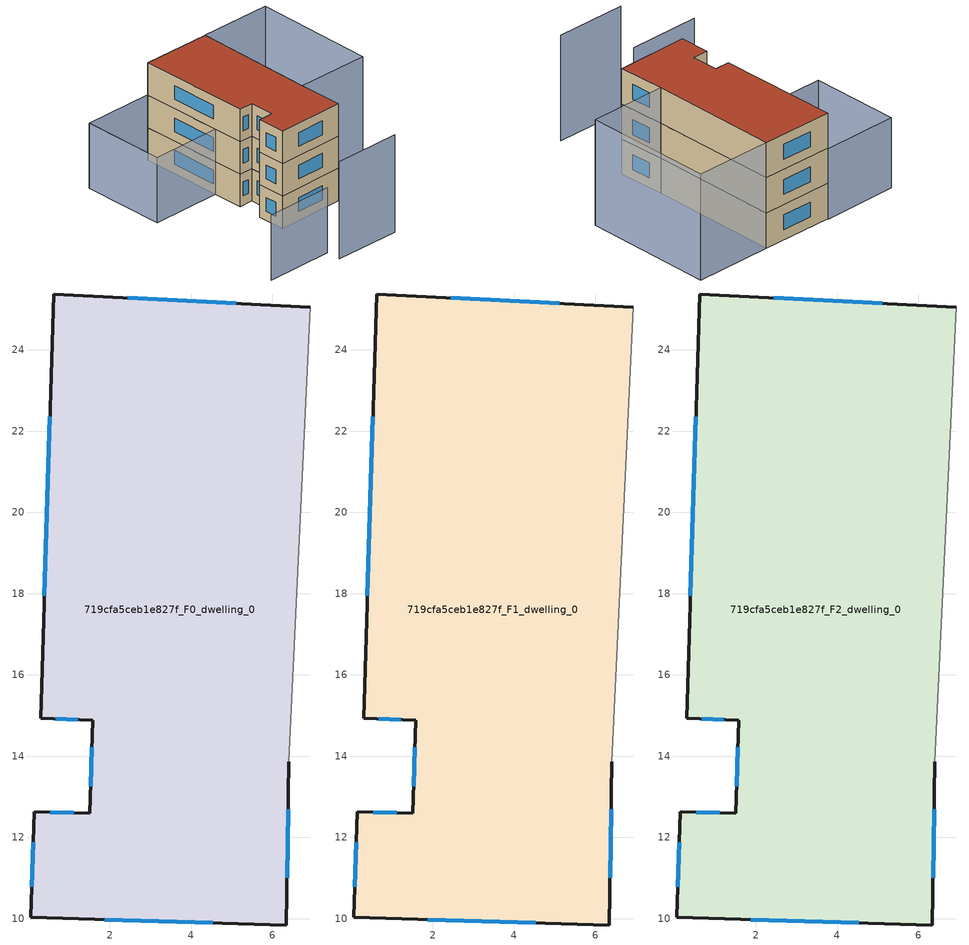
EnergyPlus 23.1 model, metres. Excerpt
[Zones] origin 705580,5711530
719cfa5ceb1e827f_F0_dwelling_0
 floor ground (EU_floor_Construction): 6.93,25.05 6.41,13.86 6.34,9.84 0.06,10.04 0.14,12.63 1.51,12.59 1.58,14.89 0.3,14.93 0.62,25.37 z0
 wall outside (EU_wall_Construction): 6.93,25.05 0.62,25.37 0.3,14.93 1.58,14.89 1.51,12.59 0.14,12.63 0.06,10.04 6.34,9.84 6.41,13.86 z0:3
 wall adiabatic (EU_wall_Construction): 6.41,13.86 6.93,25.05 z0:3
 window (EU_Window_Construction): 0.11,11.88 0.08,10.79 / 1.11,12.6 0.53,12.62 / 1.56,14.22 1.53,13.25 / 0.67,14.92 1.21,14.9 / 0.53,22.35 0.39,17.95 / 5.11,25.14 2.45,25.28 / 6.36,11 6.39,12.7 / 1.87,9.98 4.53,9.9 z0.87:2.13
719cfa5ceb1e827f_F1_dwelling_0
 floor to 719cfa5ceb1e827f_F0_dwelling_0 (EU_floor_Construction): 6.93,25.05 6.4,13.86 6.34,9.84 0.06,10.04 0.14,12.63 1.51,12.59 1.58,14.89 0.29,14.93 0.62,25.37 z3
 wall outside (EU_wall_Construction): 6.93,25.05 0.62,25.37 0.3,14.93 1.58,14.89 1.51,12.59 0.14,12.63 0.06,10.04 6.34,9.84 6.41,13.86 z3:6
 wall adiabatic (EU_wall_Construction): 6.41,13.86 6.93,25.05 z3:6
 window (EU_Window_Construction): 0.11,11.88 0.08,10.79 / 1.11,12.6 0.53,12.62 / 1.56,14.22 1.53,13.25 / 0.67,14.92 1.21,14.9 / 0.53,22.35 0.39,17.95 / 5.11,25.14 2.45,25.28 / 6.36,11 6.39,12.7 / 1.87,9.98 4.53,9.9 z3.87:5.13
719cfa5ceb1e827f_F2_dwelling_0
 floor to 719cfa5ceb1e827f_F1_dwelling_0 (EU_floor_Construction): 6.93,25.05 6.4,13.86 6.34,9.84 0.06,10.04 0.14,12.63 1.51,12.59 1.58,14.89 0.29,14.93 0.62,25.37 z6
 wall outside (EU_wall_Construction): 6.93,25.05 0.62,25.37 0.3,14.93 1.58,14.89 1.51,12.59 0.14,12.63 0.06,10.04 6.34,9.84 6.41,13.86 z6:9
 wall adiabatic (EU_wall_Construction): 6.41,13.86 6.93,25.05 z6:9
 window (EU_Window_Construction): 0.11,11.88 0.08,10.79 / 1.11,12.6 0.53,12.62 / 1.56,14.22 1.53,13.25 / 0.67,14.92 1.21,14.9 / 0.53,22.35 0.39,17.95 / 5.11,25.14 2.45,25.28 / 6.36,11 6.39,12.7 / 1.87,9.98 4.53,9.9 z6.87:8.13
 roof outside (EU_roof_Construction): 6.34,9.84 6.41,13.86 6.93,25.05 0.62,25.37 0.3,14.93 1.58,14.89 1.51,12.59 0.14,12.63 0.06,10.04 z9
shading: -0.31,3.45 5.82,3.19 / 13.63,24.74 13.11,13.54 / 13.11,13.54 6.4,13.86 / 6.4,13.86 6.92,25.05 / 6.92,25.05 13.63,24.74 z0:9; -6.47,5.1 -0.25,4.83 / -5.84,25.68 -6.14,17.98 / 0.38,17.73 -6.14,17.98 / -6.14,17.98 -5.85,25.68 / -5.85,25.68 0.68,25.43 / 0.68,25.43 0.38,17.73 z0:6
[Building]
EU S2 Campaign: North Axis=0; Terrain=City; Solar Distribution=FullExterior
[Site:Location]
London: Latitude=51.5; Longitude=-0.5; Time Zone=0; Elevation=25
[SizingPeriod:WeatherFileDays]
AnnualSizingPeriod: Begin Month=1; Begin Day of Month=1; End Month=12; End Day of Month=31; Day of Week for Start Day=Monday; Use Weather File Daylight Saving Period=No; Use Weather File Rain and Snow Indicators=No
[MATERIAL]
EU_InternalMass_Material: Roughness=MediumRough; Thickness=0.1; Conductivity=1; Density=1800; Specific Heat=900; Thermal Absorptance=0.9; Solar Absorptance=0.7; Visible Absorptance=0.7
[MATERIAL:NOMASS] Roughness=MediumRough; Thermal Absorptance=0.9; Solar Absorptance=0.7; Visible Absorptance=0.7
Name | Thermal Resistance
EU_wall_NoMass | 0.724719
EU_roof_NoMass | 2.98947
EU_floor_NoMass | 2.39157
[WINDOWMATERIAL:SIMPLEGLAZINGSYSTEM]
EU_Window_SimpleGlazing: UFactor=2.63425; Solar Heat Gain Coefficient=0.76; Visible Transmittance=0.76
[CONSTRUCTION]
EU_wall_Construction: EU_wall_NoMass
EU_roof_Construction: EU_roof_NoMass
EU_floor_Construction: EU_floor_NoMass
EU_Window_Construction: EU_Window_SimpleGlazing
EU_InternalMass_Construction: EU_InternalMass_Material
[ZONE] Type=1; Multiplier=1; Ceiling Height=autocalculate; Volume=276.615; Floor Area=autocalculate; Part of Total Floor Area=Yes
719cfa5ceb1e827f_F0_dwelling_0; 719cfa5ceb1e827f_F1_dwelling_0; 719cfa5ceb1e827f_F2_dwelling_0
[INTERNALMASS] Construction=EU_InternalMass_Construction; Surface Area=92.2048
Name | Zone or ZoneList
719cfa5ceb1e827f_F0_dwelling_0_EU_InternalMass | 719cfa5ceb1e827f_F0_dwelling_0
719cfa5ceb1e827f_F1_dwelling_0_EU_InternalMass | 719cfa5ceb1e827f_F1_dwelling_0
719cfa5ceb1e827f_F2_dwelling_0_EU_InternalMass | 719cfa5ceb1e827f_F2_dwelling_0
[OTHEREQUIPMENT] Fuel Type=Electricity; Design Level Calculation Method=Watts/Area; Power per Zone Floor Area=1; Fraction Latent=0; Fraction Radiant=0; Fraction Lost=0; Carbon Dioxide Generation Rate=0; EndUse Subcategory=EU_Step8_InternalGains
Name | Zone or ZoneList or Space or SpaceList | Schedule
EU_Step8_InternalGain_719cfa5ceb1e827f_F0_dwelling_0_f000 | 719cfa5ceb1e827f_F0_dwelling_0 | EU_Step8_GainSchedule_719cfa5ceb1e827f_F0_dwelling_0_f000
EU_Step8_InternalGain_719cfa5ceb1e827f_F1_dwelling_0_f000 | 719cfa5ceb1e827f_F1_dwelling_0 | EU_Step8_GainSchedule_719cfa5ceb1e827f_F1_dwelling_0_f000
EU_Step8_InternalGain_719cfa5ceb1e827f_F2_dwelling_0_f000 | 719cfa5ceb1e827f_F2_dwelling_0 | EU_Step8_GainSchedule_719cfa5ceb1e827f_F2_dwelling_0_f000
[ZONEVENTILATION:DESIGNFLOWRATE] Schedule=EU_AlwaysOn; Design Flow Rate Calculation Method=AirChanges/Hour; Air Changes per Hour=0.418135; Ventilation Type=Natural; Fan Pressure Rise=0; Fan Total Efficiency=1; Constant Term Coefficient=1; Temperature Term Coefficient=0; Velocity Term Coefficient=0; Velocity Squared Term Coefficient=0; Minimum Indoor Temperature=-100; Maximum Indoor Temperature=100; Delta Temperature=-100; Minimum Outdoor Temperature=-100; Maximum Outdoor Temperature=100; Maximum Wind Speed=40
Name | Zone or ZoneList or Space or SpaceList
EU_ConstantAir_719cfa5ceb1e827f_F0_dwelling_0 | 719cfa5ceb1e827f_F0_dwelling_0
EU_ConstantAir_719cfa5ceb1e827f_F1_dwelling_0 | 719cfa5ceb1e827f_F1_dwelling_0
EU_ConstantAir_719cfa5ceb1e827f_F2_dwelling_0 | 719cfa5ceb1e827f_F2_dwelling_0
[HVACTEMPLATE:THERMOSTAT] Constant Heating Setpoint=20; Constant Cooling Setpoint=50
EU_HeatOnly_719cfa5ceb1e827f_F0_dwelling_0; EU_HeatOnly_719cfa5ceb1e827f_F1_dwelling_0; EU_HeatOnly_719cfa5ceb1e827f_F2_dwelling_0
[HVACTEMPLATE:ZONE:IDEALLOADSAIRSYSTEM] System Availability Schedule=EU_AlwaysOn; Maximum Heating Supply Air Temperature=50; Minimum Cooling Supply Air Temperature=13; Maximum Heating Supply Air Humidity Ratio=0.0156; Minimum Cooling Supply Air Humidity Ratio=0.0077; Heating Limit=NoLimit; Cooling Limit=NoLimit; Heating Availability Schedule=EU_AlwaysOn; Cooling Availability Schedule=EU_CoolingOff; Dehumidification Control Type=ConstantSensibleHeatRatio; Cooling Sensible Heat Ratio=0.7; Dehumidification Setpoint=60; Humidification Control Type=None; Humidification Setpoint=30; Outdoor Air Method=None; Outdoor Air Flow Rate per Person=0.00944; Outdoor Air Flow Rate per Zone Floor Area=0; Outdoor Air Flow Rate per Zone=0; Demand Controlled Ventilation Type=None; Outdoor Air Economizer Type=NoEconomizer; Heat Recovery Type=None; Sensible Heat Recovery Effectiveness=0.7; Latent Heat Recovery Effectiveness=0.65
Name | Template Thermostat
719cfa5ceb1e827f_F0_dwelling_0 | EU_HeatOnly_719cfa5ceb1e827f_F0_dwelling_0
719cfa5ceb1e827f_F1_dwelling_0 | EU_HeatOnly_719cfa5ceb1e827f_F1_dwelling_0
719cfa5ceb1e827f_F2_dwelling_0 | EU_HeatOnly_719cfa5ceb1e827f_F2_dwelling_0
[SIZING:ZONE] Zone Cooling Design Supply Air Temperature Input Method=SupplyAirTemperature; Zone Cooling Design Supply Air Temperature=13; Zone Heating Design Supply Air Temperature Input Method=SupplyAirTemperature; Zone Heating Design Supply Air Temperature=50; Zone Cooling Design Supply Air Humidity Ratio=0.008; Zone Heating Design Supply Air Humidity Ratio=0.008; Cooling Design Air Flow Method=DesignDay; Cooling Design Air Flow Rate=0; Cooling Minimum Air Flow per Zone Floor Area=0.000762; Cooling Minimum Air Flow=0; Cooling Minimum Air Flow Fraction=0.2; Heating Design Air Flow Method=DesignDay; Heating Design Air Flow Rate=0; Heating Maximum Air Flow per Zone Floor Area=0.002032; Heating Maximum Air Flow=0.141576; Heating Maximum Air Flow Fraction=0.3; Account for Dedicated Outdoor Air System=No; Dedicated Outdoor Air System Control Strategy=NeutralSupplyAir; Dedicated Outdoor Air Low Setpoint Temperature for Design=autosize; Dedicated Outdoor Air High Setpoint Temperature for Design=autosize; Zone Load Sizing Method=Sensible Load Only No Latent Load; Zone Latent Cooling Design Supply Air Humidity Ratio Input Method=HumidityRatioDifference; Zone Cooling Design Supply Air Humidity Ratio Difference=0.005; Zone Latent Heating Design Supply Air Humidity Ratio Input Method=HumidityRatioDifference; Zone Humidification Design Supply Air Humidity Ratio Difference=0.005
719cfa5ceb1e827f_F0_dwelling_0; 719cfa5ceb1e827f_F1_dwelling_0; 719cfa5ceb1e827f_F2_dwelling_0
[SCHEDULE:CONSTANT]
Name | Hourly Value
EU_AlwaysOn | 1
EU_CoolingOff | 0
[SCHEDULE:FILE] Column Number=1; Rows to Skip at Top=0; Number of Hours of Data=8760; Column Separator=Comma; Interpolate to Timestep=No; Minutes per Item=60; Adjust Schedule for Daylight Savings=Yes
Name | File
EU_Step8_GainSchedule_719cfa5ceb1e827f_F0_dwelling_0_f000 | ../../schedules/719cfa5ceb1e827f/719cfa5ceb1e827f_F0_dwelling_0_f000_gain.csv
EU_Step8_GainSchedule_719cfa5ceb1e827f_F1_dwelling_0_f000 | ../../schedules/719cfa5ceb1e827f/719cfa5ceb1e827f_F1_dwelling_0_f000_gain.csv
EU_Step8_GainSchedule_719cfa5ceb1e827f_F2_dwelling_0_f000 | ../../schedules/719cfa5ceb1e827f/719cfa5ceb1e827f_F2_dwelling_0_f000_gain.csv
